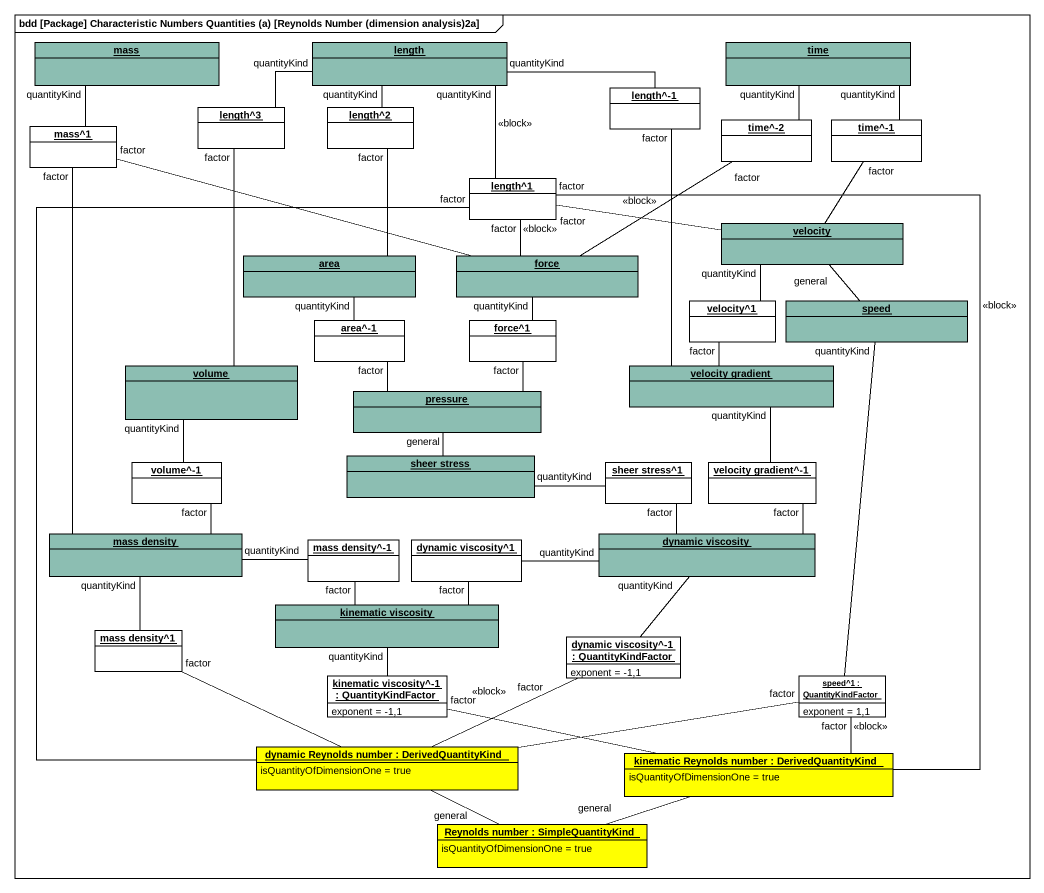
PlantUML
@startuml
mainframe bdd [Package] Characteristic Numbers Quantities (a) [Reynolds Number (dimension analysis)2a]
hide circle
hide empty members
object mass #8CBEB2
object length #8CBEB2
object time #8CBEB2
object "length^3" as length_3 #FFFFFF
object "length^2" as length_2 #FFFFFF
object "length^-1" as length_1 #FFFFFF
object "time^-2" as time_2 #FFFFFF
object "time^-1" as time_1 #FFFFFF
object "mass^1" as mass_1 #FFFFFF
object "length^1" as length_1_2 #FFFFFF
object velocity #8CBEB2
object area #8CBEB2
object force #8CBEB2
object "area^-1" as area_1 #FFFFFF
object "force^1" as force_1 #FFFFFF
object "velocity^1" as velocity_1 #FFFFFF
object speed #8CBEB2
object volume #8CBEB2
object "velocity gradient" as velocity_gradient #8CBEB2
object pressure #8CBEB2
object "sheer stress" as sheer_stress #8CBEB2
object "volume^-1" as volume_1 #FFFFFF
object "sheer stress^1" as sheer_stress_1 #FFFFFF
object "velocity gradient^-1" as velocity_gradient_1 #FFFFFF
object "mass density" as mass_density #8CBEB2
object "mass density^-1" as mass_density_1 #FFFFFF
object "dynamic viscosity^1" as dynamic_viscosity_1 #FFFFFF
object "dynamic viscosity" as dynamic_viscosity #8CBEB2
object "kinematic viscosity" as kinematic_viscosity #8CBEB2
object "mass density^1" as mass_density_1_2 #FFFFFF
object "dynamic viscosity^-1 : QuantityKindFactor" as dynamic_viscosity_1_2 #FFFFFF {
  exponent = -1,1
}
object "kinematic viscosity^-1 : QuantityKindFactor" as kinematic_viscosity_1 #FFFFFF {
  exponent = -1,1
}
object "speed^1 : QuantityKindFactor" as speed_1 #FFFFFF {
  exponent = 1,1
}
object "dynamic Reynolds number : DerivedQuantityKind" as dynamic_Reynolds_number #FFFF00 {
  isQuantityOfDimensionOne = true
}
object "kinematic Reynolds number : DerivedQuantityKind" as kinematic_Reynolds_number #FFFF00 {
  isQuantityOfDimensionOne = true
}
object "Reynolds number : SimpleQuantityKind" as Reynolds_number #FFFF00 {
  isQuantityOfDimensionOne = true
}
mass -- mass_1 : quantityKind
length -left- length_3 : quantityKind
length -- length_2 : quantityKind
length -right- length_1 : quantityKind
length -- length_1_2 : quantityKind\n<<block>>
time -- time_2 : quantityKind
time -- time_1 : quantityKind
length_3 -- volume : factor
length_2 -- area : factor
length_1 -- velocity_gradient : factor
time_2 -- force : factor
time_1 -- velocity : factor
mass_1 -right- force : factor
mass_1 -- mass_density : factor
length_1_2 -right- velocity : <<block>>\nfactor
length_1_2 -- force : factor\n<<block>>
length_1_2 -- dynamic_Reynolds_number : factor
length_1_2 -- kinematic_Reynolds_number : factor\n<<block>>
velocity -- velocity_1 : quantityKind
area -- area_1 : quantityKind
force -- force_1 : quantityKind
area_1 -- pressure : factor
force_1 -- pressure : factor
velocity_1 -- velocity_gradient : factor
speed -up- velocity : general
speed -- speed_1 : quantityKind
volume -- volume_1 : quantityKind
velocity_gradient -- velocity_gradient_1 : quantityKind
sheer_stress -up- pressure : general
sheer_stress -right- sheer_stress_1 : quantityKind
volume_1 -- mass_density : factor
sheer_stress_1 -- dynamic_viscosity : factor
velocity_gradient_1 -- dynamic_viscosity : factor
mass_density -right- mass_density_1 : quantityKind
mass_density -- mass_density_1_2 : quantityKind
mass_density_1 -- kinematic_viscosity : factor
dynamic_viscosity_1 -- kinematic_viscosity : factor
dynamic_viscosity -left- dynamic_viscosity_1 : quantityKind
dynamic_viscosity -- dynamic_viscosity_1_2 : quantityKind
kinematic_viscosity -- kinematic_viscosity_1 : quantityKind
mass_density_1_2 -right- dynamic_Reynolds_number : factor
dynamic_viscosity_1_2 -left- dynamic_Reynolds_number : factor\n<<block>>
kinematic_viscosity_1 -right- kinematic_Reynolds_number : factor
speed_1 -left- dynamic_Reynolds_number : factor
speed_1 -- kinematic_Reynolds_number : factor\n<<block>>
dynamic_Reynolds_number -right- Reynolds_number : general
kinematic_Reynolds_number -left- Reynolds_number : general
@enduml
